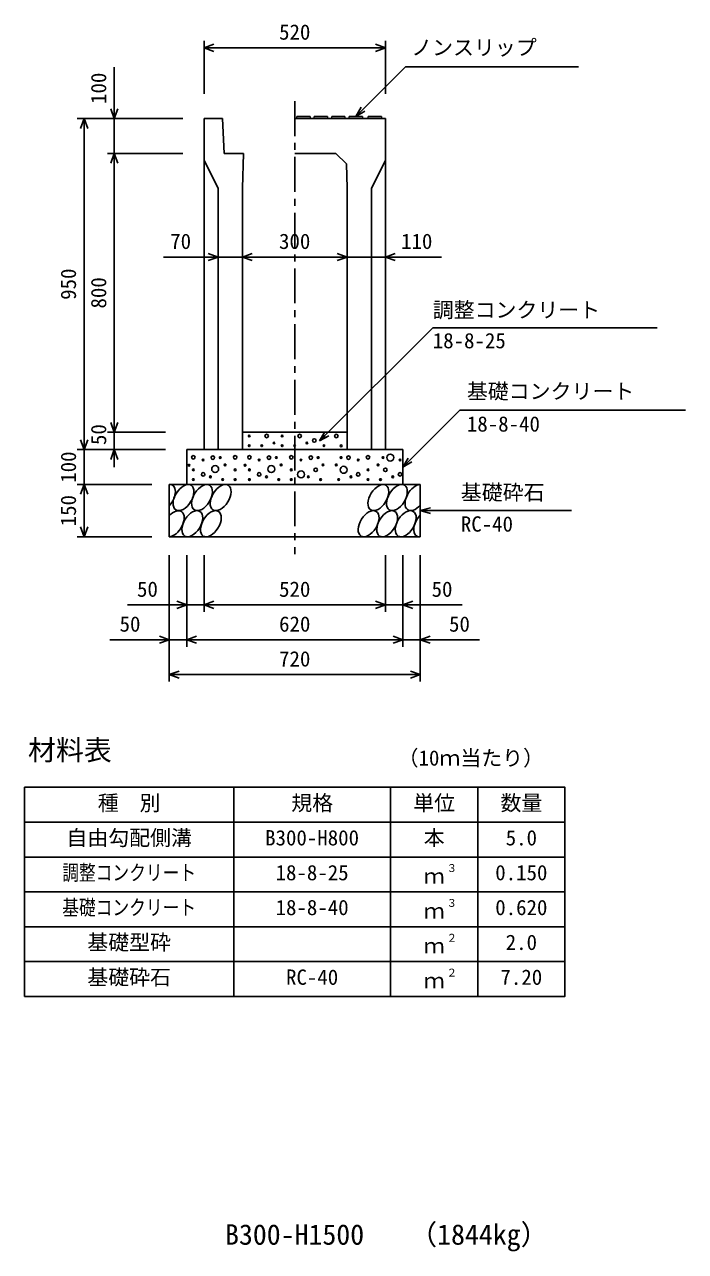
# Model space of a CAD drawing. Units: millimetres, scale not verified. Extents: x -16800 to 16800, y -5940 to 5940.
# Drawn here: x 11807 to 13702, y 232 to 3752 of the extents above; entities that cross this region are included whole.
import ezdxf
from ezdxf.enums import TextEntityAlignment as Align

# ---------------------------------------------------------------- set-up
doc = ezdxf.new("R2010")
doc.units = ezdxf.units.MM
doc.header["$LTSCALE"] = 20
doc.linetypes.add('CHAIN1', pattern=[8, 5, -1, 1, -1])
for name, color, linetype, lineweight in [('0-0_DIM', 7, 'Continuous', 25), ('0-2_HATCH', 6, 'Continuous', 25), ('0-3_HYO', 3, 'Continuous', 25), ('0-4_HYO2', 4, 'Continuous', 25), ('0-5_OUTLINE', 3, 'Continuous', 25), ('0-6_TXT', 7, 'Continuous', 25)]:
    doc.layers.add(name, color=color, linetype=linetype, lineweight=lineweight)
doc.styles.add('ＭＳ ゴシック', font='')
doc.styles.get('ＭＳ ゴシック').set_extended_font_data('MS Gothic')

msp = doc.modelspace()

# ---------------------------------------------------------------- linework, layer by layer
at = {"layer": '0-0_DIM'}
for p, q in [((12321.78, 3705.74), (12321.78, 3554)), ((12841.78, 3705.74), (12841.78, 3554)), ((12841.78, 3685.74), (12321.78, 3685.74)), ((12064.25, 3629.69), (12064.25, 3482.53)), ((12756.78, 3489.03), (12899, 3631.25)), ((13395.29, 3631.25), (12899, 3631.25)), ((12756.78, 3489.03), (12771.78, 3515.01)), ((12756.78, 3489.03), (12782.76, 3504.03)), ((11957.58, 3482.53), (12260.91, 3482.53)), ((11977.58, 3482.53), (11977.58, 2532.53)), ((12064.25, 3382.53), (12064.25, 3482.53)), ((12044.25, 3382.53), (12260.91, 3382.53)), ((12064.25, 2582.53), (12064.25, 3382.53)), ((12361.78, 3085.24), (12205.6, 3085.24)), ((12361.78, 3085.24), (12431.78, 3085.24)), ((12431.78, 3085.24), (12731.78, 3085.24)), ((12841.78, 3085.24), (12731.78, 3085.24)), ((12841.78, 3085.24), (13002.55, 3085.24)), ((13055.44, 2646.19), (12891.78, 2482.53)), ((13055.44, 2646.19), (13702.31, 2646.19)), ((12044.25, 2582.53), (12210.91, 2582.53)), ((12064.25, 2582.53), (12064.25, 2532.53)), ((12653.1, 2557.53), (12668.1, 2583.51)), ((12653.1, 2557.53), (12679.09, 2572.53)), ((11957.58, 2532.53), (12210.91, 2532.53)), ((11977.58, 2432.53), (11977.58, 2532.53)), ((12064.25, 2482.53), (12064.25, 2532.53)), ((12891.78, 2482.53), (12906.78, 2508.51)), ((12891.78, 2482.53), (12917.76, 2497.53)), ((11957.58, 2432.53), (12171.78, 2432.53)), ((11977.58, 2432.53), (11977.58, 2282.53)), ((12941.78, 2357.53), (12970.76, 2365.3)), ((12941.78, 2357.53), (13375.1, 2357.53)), ((12941.78, 2357.53), (12970.76, 2349.77)), ((11957.58, 2282.53), (12171.78, 2282.53)), ((12221.78, 1867.02), (12221.78, 2229.36)), ((12271.78, 1967.02), (12271.78, 2229.36)), ((12321.78, 2067.02), (12321.78, 2229.36)), ((12841.78, 2067.02), (12841.78, 2229.36)), ((12891.78, 1967.02), (12891.78, 2229.36)), ((12941.78, 1867.02), (12941.78, 2229.36)), ((12101.78, 2087.02), (12321.78, 2087.02)), ((12321.78, 2087.02), (12841.78, 2087.02)), ((13061.78, 2087.02), (12841.78, 2087.02)), ((12051.78, 1987.02), (12271.78, 1987.02)), ((12271.78, 1987.02), (12891.78, 1987.02)), ((13111.78, 1987.02), (12891.78, 1987.02)), ((12221.78, 1887.02), (12941.78, 1887.02))]:
    msp.add_line(p, q, dxfattribs=at)
at = {"layer": '0-0_DIM', "linetype": 'CHAIN1'}
msp.add_line((12581.78, 3532.53), (12581.78, 2232.53), dxfattribs=at)
at = {"layer": '0-0_DIM'}
for points in [[(12350.01, 3675.48), (12321.82, 3685.74), (12350.01, 3696)], [(12813.63, 3696), (12841.82, 3685.74), (12813.63, 3675.48)], [(12074.51, 3510.72), (12064.25, 3482.53), (12053.99, 3510.72)], [(11987.84, 3454.34), (11977.58, 3482.53), (11967.32, 3454.34)], [(12074.51, 3354.34), (12064.25, 3382.53), (12053.99, 3354.34)], [(12333.59, 3074.97), (12361.78, 3085.24), (12333.59, 3095.5)], [(12459.97, 3074.97), (12431.78, 3085.24), (12459.97, 3095.5)], [(12703.59, 3095.5), (12731.78, 3085.24), (12703.59, 3074.97)], [(12869.97, 3095.5), (12841.78, 3085.24), (12869.97, 3074.97)], [(12653.1, 2557.53), (12977.57, 2882), (13621.12, 2882)], [(12074.51, 2610.72), (12064.25, 2582.53), (12053.99, 2610.72)], [(11987.84, 2560.72), (11977.58, 2532.53), (11967.32, 2560.72)], [(12074.51, 2504.34), (12064.25, 2532.53), (12053.99, 2504.34)], [(11987.84, 2404.34), (11977.58, 2432.53), (11967.32, 2404.34)], [(11987.84, 2310.72), (11977.58, 2282.53), (11967.32, 2310.72)], [(12243.59, 2097.28), (12271.78, 2087.02), (12243.59, 2076.76)], [(12349.97, 2076.76), (12321.78, 2087.02), (12349.97, 2097.28)], [(12813.59, 2097.28), (12841.78, 2087.02), (12813.59, 2076.76)], [(12919.97, 2097.28), (12891.78, 2087.02), (12919.97, 2076.76)], [(12193.59, 1997.28), (12221.78, 1987.02), (12193.59, 1976.76)], [(12299.97, 1976.76), (12271.78, 1987.02), (12299.97, 1997.28)], [(12863.59, 1997.28), (12891.78, 1987.02), (12863.59, 1976.76)], [(12969.97, 1997.28), (12941.78, 1987.02), (12969.97, 1976.76)], [(12249.97, 1876.76), (12221.78, 1887.02), (12249.97, 1897.28)], [(12913.59, 1897.28), (12941.78, 1887.02), (12913.59, 1876.76)]]:
    msp.add_lwpolyline(points, dxfattribs=at)
at = {"layer": '0-2_HATCH'}
for p, q in [((12586.78, 3482.53), (12587.78, 3489.03)), ((12625.78, 3489.03), (12587.78, 3489.03)), ((12626.78, 3482.53), (12625.78, 3489.03)), ((12636.78, 3482.53), (12637.78, 3489.03)), ((12675.78, 3489.03), (12637.78, 3489.03)), ((12676.78, 3482.53), (12675.78, 3489.03)), ((12686.78, 3482.53), (12687.78, 3489.03)), ((12725.78, 3489.03), (12687.78, 3489.03)), ((12726.78, 3482.53), (12725.78, 3489.03)), ((12736.78, 3482.53), (12737.78, 3489.03)), ((12775.78, 3489.03), (12737.78, 3489.03)), ((12776.78, 3482.53), (12775.78, 3489.03)), ((12791.78, 3482.53), (12792.78, 3489.03)), ((12830.78, 3489.03), (12792.78, 3489.03)), ((12831.78, 3482.53), (12830.78, 3489.03))]:
    msp.add_line(p, q, dxfattribs=at)
for centre, radius in [((12451.28, 2571.84), 2.5), ((12501.19, 2571.84), 5), ((12545.75, 2571.84), 2.5), ((12595.66, 2571.84), 5), ((12665.75, 2571.84), 2.5), ((12700.92, 2571.56), 5), ((12451.28, 2543.83), 2.5), ((12487.17, 2543.83), 2.5), ((12522.21, 2551.71), 2.5), ((12545.75, 2543.83), 2.5), ((12581.64, 2543.83), 2.5), ((12616.69, 2551.71), 2.5), ((12637.72, 2558.71), 5), ((12665.75, 2543.83), 2.5), ((12714.94, 2543.55), 2.5), ((12290.85, 2510.59), 5), ((12318.89, 2502.71), 2.5), ((12346.92, 2509.71), 5), ((12367.95, 2509.71), 2.5), ((12410.85, 2510.59), 5), ((12451.75, 2510.59), 5), ((12479.79, 2502.71), 2.5), ((12507.83, 2509.71), 5), ((12528.86, 2509.71), 2.5), ((12571.75, 2510.59), 5), ((12599.79, 2502.71), 2.5), ((12627.83, 2509.71), 5), ((12648.86, 2509.71), 2.5), ((12714.71, 2509.71), 2.5), ((12735.74, 2509.71), 5), ((12763.78, 2502.71), 2.5), ((12791.82, 2510.59), 5), ((12834.71, 2509.71), 2.5), ((12855.74, 2509.71), 10), ((12883.78, 2502.71), 2.5), ((12278.43, 2487.79), 2.5), ((12290.85, 2474.69), 2.5), ((12318.89, 2461.56), 5), ((12353.46, 2476.7), 10), ((12381.97, 2488.7), 2.5), ((12410.85, 2474.69), 2.5), ((12439.33, 2487.79), 2.5), ((12451.75, 2474.69), 2.5), ((12479.79, 2461.56), 5), ((12514.36, 2476.7), 10), ((12542.87, 2488.7), 2.5), ((12571.75, 2474.69), 2.5), ((12599.79, 2461.56), 10), ((12641.84, 2474.69), 5), ((12662.87, 2488.7), 2.5), ((12700.69, 2488.7), 2.5), ((12721.72, 2474.69), 10), ((12763.78, 2461.56), 5), ((12791.82, 2474.69), 2.5), ((12820.69, 2488.7), 2.5), ((12841.72, 2474.69), 5), ((12883.78, 2461.56), 5), ((12290.85, 2446.68), 2.5), ((12339.91, 2454.56), 2.5), ((12374.96, 2446.68), 2.5), ((12410.85, 2446.68), 2.5), ((12451.75, 2446.68), 2.5), ((12500.82, 2454.56), 2.5), ((12535.86, 2446.68), 2.5), ((12571.75, 2446.68), 2.5), ((12620.82, 2454.56), 2.5), ((12655.86, 2446.68), 2.5), ((12707.7, 2446.68), 2.5), ((12742.75, 2454.56), 2.5), ((12791.82, 2446.68), 2.5), ((12827.7, 2446.68), 2.5), ((12862.75, 2454.56), 2.5)]:
    msp.add_circle(centre, radius, dxfattribs=at)
for centre, start_param, end_param in [((12209.42, 2395.02), 4.385593, 6.6745444), ((12927.93, 2395.02), 0.3357715, 4.4411806), ((12234.74, 2320.03), 3.5111464, 7.548991), ((12953.25, 2320.03), 1.2110787, 3.5658734)]:
    msp.add_ellipse(centre, major_axis=(21.81, 35.31), ratio=0.5792, start_param=start_param, end_param=end_param, dxfattribs=at)
for centre in [(12262.63, 2395.02), (12315.84, 2395.02), (12369.05, 2395.02), (12821.51, 2395.02), (12874.72, 2395.02), (12287.95, 2320.03), (12341.16, 2320.03), (12793.62, 2320.03), (12846.83, 2320.03), (12900.04, 2320.03)]:
    msp.add_ellipse(centre, major_axis=(21.81, 35.31), ratio=0.5792, dxfattribs=at)
at = {"layer": '0-3_HYO'}
for p, q in [((12406.78, 1563.57), (12406.78, 963.57)), ((12856.78, 1563.57), (12856.78, 963.57)), ((13106.78, 1563.57), (13106.78, 963.57)), ((11806.78, 1463.57), (13356.78, 1463.57))]:
    msp.add_line(p, q, dxfattribs=at)
msp.add_lwpolyline([(11806.78, 963.57), (13356.78, 963.57), (13356.78, 1563.57), (11806.78, 1563.57)], close=True, dxfattribs=at)
at = {"layer": '0-4_HYO2'}
for p, q in [((11806.78, 1363.57), (13356.78, 1363.57)), ((11806.78, 1263.57), (13356.78, 1263.57)), ((11806.78, 1163.57), (13356.78, 1163.57)), ((11806.78, 1063.57), (13356.78, 1063.57))]:
    msp.add_line(p, q, dxfattribs=at)
at = {"layer": '0-5_OUTLINE'}
for p, q in [((12321.78, 3482.53), (12321.78, 2532.53)), ((12374.28, 3482.53), (12321.78, 3482.53)), ((12374.28, 3482.53), (12379.28, 3382.53)), ((12841.78, 3482.53), (12581.78, 3482.53)), ((12841.78, 3482.53), (12841.78, 2532.53)), ((12379.28, 3382.53), (12434.28, 3382.53)), ((12434.28, 3382.53), (12431.78, 3282.53)), ((12581.78, 3382.53), (12699.28, 3382.53)), ((12699.28, 3382.53), (12730.03, 3352.53)), ((12731.78, 3282.53), (12730.03, 3352.53)), ((12841.78, 3362.53), (12801.78, 3282.53)), ((12431.78, 3282.53), (12431.78, 2532.53)), ((12731.78, 3282.53), (12731.78, 2532.53)), ((12801.78, 3282.53), (12801.78, 2532.53)), ((12431.78, 2582.53), (12731.78, 2582.53)), ((12271.78, 2532.53), (12271.78, 2432.53)), ((12271.78, 2532.53), (12891.78, 2532.53)), ((12321.78, 2532.53), (12431.78, 2532.53)), ((12731.78, 2532.53), (12841.78, 2532.53)), ((12891.78, 2532.53), (12891.78, 2432.53)), ((12221.78, 2282.53), (12221.78, 2432.53)), ((12221.78, 2432.53), (12941.78, 2432.53)), ((12941.78, 2282.53), (12941.78, 2432.53)), ((12221.78, 2282.53), (12941.78, 2282.53))]:
    msp.add_line(p, q, dxfattribs=at)
msp.add_lwpolyline([(12321.78, 3362.53), (12361.78, 3282.53), (12361.78, 2532.53)], dxfattribs=at)

# ---------------------------------------------------------------- texts
at = {"layer": '0-0_DIM', "style": 'ＭＳ ゴシック'}
for s, p in [('520', (12536.78, 3695.74)), ('ノンスリップ', (12915.71, 3651.42)), ('70', (12224.63, 3095.24)), ('300', (12536.63, 3095.24)), ('110', (12886.7, 3095.23)), ('調整コンクリート', (12977.57, 2898.42)), ('18-8-25', (12977.57, 2810.14)), ('基礎コンクリート', (13075.44, 2664.92)), ('18-8-40', (13075.44, 2571.11)), ('基礎砕石', (13058.1, 2374.71)), ('RC-40', (13058.1, 2284.02)), ('50', (12129.34, 2097.02)), ('520', (12536.78, 2097.02)), ('50', (12974.23, 2097.02)), ('50', (12079.34, 1997.02)), ('620', (12536.78, 1997.02)), ('50', (13024.23, 1997.02)), ('720', (12536.78, 1897.02))]:
    msp.add_text(s, height=43.99, dxfattribs=at).set_placement(p, align=Align.BOTTOM_LEFT)
for s, p in [('100', (12054.25, 3524.62)), ('950', (11967.58, 2962.53)), ('800', (12054.25, 2937.53)), ('50', (12054.25, 2545.86)), ('100', (11967.58, 2437.53)), ('150', (11967.58, 2312.53))]:
    msp.add_text(s, height=43.99, rotation=90, dxfattribs=at).set_placement(p, align=Align.BOTTOM_LEFT)
at = {"layer": '0-6_TXT', "style": 'ＭＳ ゴシック'}
for s, height, p in [('材料表', 58.65, (11816.78, 1623.57)), ('（10ｍ当たり）', 43.99, (12876.78, 1612.57)), ('種\u3000別', 43.99, (12016.78, 1483.57)), ('規格', 43.99, (12571.78, 1483.57)), ('単位', 43.99, (12921.78, 1483.57)), ('数量', 43.99, (13171.78, 1483.57)), ('自由勾配側溝', 43.99, (11926.78, 1383.57)), ('本', 43.99, (12951.78, 1383.57)), ('B300-H800', 43.99, (12496.78, 1383.57)), ('5.0', 43.99, (13186.78, 1383.57)), ('18-8-25', 43.99, (12526.78, 1283.57)), ('３', 21.99, (13017.32, 1313.94)), ('0.150', 43.99, (13156.78, 1283.57)), ('ｍ', 43.99, (12951.78, 1273.57)), ('18-8-40', 43.99, (12526.78, 1183.57)), ('３', 21.99, (13017.32, 1213.94)), ('0.620', 43.99, (13156.78, 1183.57)), ('ｍ', 43.99, (12951.78, 1173.57)), ('基礎型砕', 43.99, (11986.78, 1083.57)), ('２', 21.99, (13017.32, 1113.94)), ('2.0', 43.99, (13186.78, 1083.57)), ('ｍ', 43.99, (12951.78, 1073.57)), ('基礎砕石', 43.99, (11986.78, 983.57)), ('RC-40', 43.99, (12556.78, 983.57)), ('２', 21.99, (13017.32, 1013.94)), ('7.20', 43.99, (13171.78, 983.57)), ('ｍ', 43.99, (12951.78, 973.57)), ('（1844kg）', 58.65, (12910.15, 233.34)), ('B300-H1500', 58.65, (12381.78, 233.34))]:
    msp.add_text(s, height=height, dxfattribs=at).set_placement(p, align=Align.BOTTOM_LEFT)
at = {"layer": '0-6_TXT', "style": 'ＭＳ ゴシック', "width": 0.8}
for s, p in [('調整コンクリート', (11914.78, 1283.57)), ('基礎コンクリート', (11914.78, 1183.57))]:
    msp.add_text(s, height=43.99, dxfattribs=at).set_placement(p, align=Align.BOTTOM_LEFT)

doc.saveas('drawing.dxf')
